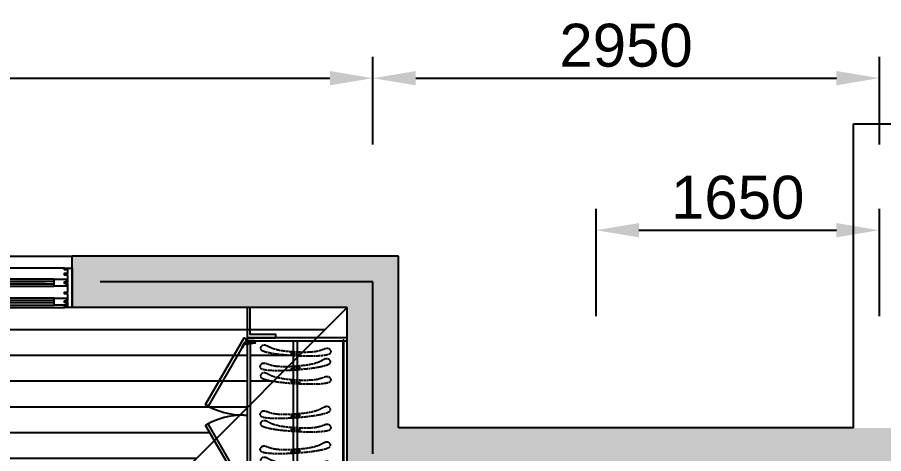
# Model space of a CAD drawing. Header units: millimetres. Extents: x 140860 to 617150, y 61650 to 208518.
# Drawn here: x 416825 to 421870, y 103827 to 106367 of the extents above; entities that cross this region are included whole.
import ezdxf

# ---------------------------------------------------------------- set-up
doc = ezdxf.new("R2010")
doc.units = ezdxf.units.MM
doc.linetypes.add('ACAD_ISO02W100', pattern=[15, 12, -3])
doc.linetypes.add('CENTER', pattern=[50.800000000000004, 31.75, -6.35, 6.35, -6.35])
for name, color, linetype in [('CEN', 1, 'CENTER'), ('DIM', 3, 'Continuous'), ('FIN', 5, 'Continuous'), ('FUN', 3, 'Continuous'), ('HAT', 9, 'Continuous'), ('WAL', 2, 'Continuous'), ('WIN', 4, 'Continuous')]:
    doc.layers.add(name, color=color, linetype=linetype)
doc.styles.get("Standard").update_dxf_attribs({"font": 'arial.ttf'})
doc.dimstyles.new('치수100', dxfattribs={"dimscale": 100, "dimtxt": 2.5, "dimasz": 2.5, "dimexe": 1.25, "dimexo": 8, "dimtad": 1, "dimtxsty": 'Standard', "dimcen": 2.5, "dimadec": 0, "dimazin": 0, "dimtfac": 1, "dimtmove": 0, "dimatfit": 1, "dimfxl": 1, "dimarcsym": 0})

# ---------------------------------------------------------------- blocks, each defined once
blk = doc.blocks.new('*U11')
at = {"color": 1}
for p, q in [((1499.999999999971, 90), (1499.999999999971, 100)), ((1499.999999999971, -280), (1499.999999999971, 50)), ((1499.999999999971, -330), (1499.999999999971, -320))]:
    blk.add_line(p, q, dxfattribs=at)
at = {"color": 8}
for p, q in [((2954.999999999942, 0), (45, 0)), ((105, -15), (1464.999999999971, -15)), ((1464.999999999971, -55), (105, -55)), ((2894.999999999942, -65), (1534.999999999971, -65)), ((105, -125), (1464.999999999971, -125)), ((1534.999999999971, -105), (2894.999999999942, -105)), ((1464.999999999971, -165), (105, -165)), ((2894.999999999942, -175), (1534.999999999971, -175)), ((45, -230), (2954.999999999942, -230)), ((1534.999999999971, -215), (2894.999999999942, -215))]:
    blk.add_line(p, q, dxfattribs=at)
for p, q in [((105, -27.5), (1464.999999999971, -27.5)), ((105, -42.5), (1464.999999999971, -42.5)), ((2894.999999999942, -77.5), (1534.999999999971, -77.5)), ((2894.999999999942, -92.5), (1534.999999999971, -92.5)), ((105, -137.5), (1464.999999999971, -137.5)), ((105, -152.5), (1464.999999999971, -152.5)), ((2894.999999999942, -187.5), (1534.999999999971, -187.5)), ((2894.999999999942, -202.5), (1534.999999999971, -202.5))]:
    blk.add_line(p, q)
for points in [[(25, -150), (45, -150), (45, -140), (25, -140), (25, -90), (45, -90), (45, -80), (25, -80), (25, -40), (45, -40), (45, -30), (25, -30), (25, -10), (45, -10), (45, 0), (0, 0), (0, -230), (45, -230), (45, -220), (25, -220), (25, -200), (45, -200), (45, -190), (25, -190)], [(2974.999999999942, -150), (2954.999999999942, -150), (2954.999999999942, -140), (2974.999999999942, -140), (2974.999999999942, -90), (2954.999999999942, -90), (2954.999999999942, -80), (2974.999999999942, -80), (2974.999999999942, -40), (2954.999999999942, -40), (2954.999999999942, -30), (2974.999999999942, -30), (2974.999999999942, -10), (2954.999999999942, -10), (2954.999999999942, 0), (2999.999999999942, 0), (2999.999999999942, -230), (2954.999999999942, -230), (2954.999999999942, -220), (2974.999999999942, -220), (2974.999999999942, -200), (2954.999999999942, -200), (2954.999999999942, -190), (2974.999999999942, -190)], [(1464.999999999971, -55), (1464.999999999971, -15), (1534.999999999971, -15), (1534.999999999971, -55)], [(1534.999999999971, -105), (1534.999999999971, -65), (1464.999999999971, -65), (1464.999999999971, -105)], [(1464.999999999971, -165), (1464.999999999971, -125), (1534.999999999971, -125), (1534.999999999971, -165)], [(1534.999999999971, -215), (1534.999999999971, -175), (1464.999999999971, -175), (1464.999999999971, -215)]]:
    blk.add_lwpolyline(points, close=True)
for points in [[(35, -40), (35, -55), (105, -55), (105, -15), (35, -15), (35, -30)], [(2964.999999999942, -90), (2964.999999999942, -105), (2894.999999999942, -105), (2894.999999999942, -65), (2964.999999999942, -65), (2964.999999999942, -80)], [(35, -150), (35, -165), (105, -165), (105, -125), (35, -125), (35, -140)], [(2964.999999999942, -200), (2964.999999999942, -215), (2894.999999999942, -215), (2894.999999999942, -175), (2964.999999999942, -175), (2964.999999999942, -190)]]:
    blk.add_lwpolyline(points)
blk = doc.blocks.new('*U14')
at = {"color": 8}
for p, q in [((57.83243725977809, 612.6049635290054), (27.5215481273226, 595.1049635289982)), ((28.38714795086344, 593.6057006556128), (58.69803708331528, 611.1057006556165)), ((57.83243725977809, 612.6049635290054), (58.69803708331528, 611.1057006556165)), ((842.1675627402219, 612.6049635290054), (841.3019629166847, 611.1057006556165)), ((871.6128520491366, 593.6057006556128), (841.3019629166847, 611.1057006556165)), ((842.1675627402219, 612.6049635290054), (872.4784518726774, 595.1049635289982)), ((25.39589974767296, 582), (18, 582)), ((18.00000000000364, 537.220735255616), (18, 577.220735255616)), ((18, 577.220735255616), (27.56525603190312, 577.220735255616)), ((25, 577.220735255616), (25.00000000000728, 537.220735255616)), ((27.5215481273226, 595.1049635289982), (28.38714795086344, 593.6057006556128)), ((33.82439095215523, 587.8136966245928), (31.01290458155563, 595.1216819531709)), ((38.38306119810295, 586.8394749202542), (32.95422119900832, 596.242501624847)), ((863.5368516455974, 564), (36.46314835440216, 564)), ((860.8489944619587, 582), (39.15100553804086, 582)), ((861.616938801897, 586.8394749202542), (867.0457788009917, 596.242501624847)), ((866.1756090478448, 587.8136966245928), (868.9870954184444, 595.1216819531709)), ((872.4784518726774, 595.1049635289982), (871.6128520491366, 593.6057006556128)), ((882, 577.220735255616), (872.4347439680969, 577.220735255616)), ((882, 582), (874.604100252327, 582)), ((875, 577.220735255616), (874.9999999999927, 537.220735255616)), ((881.9999999999964, 537.220735255616), (882, 577.220735255616)), ((18.00000000000364, 537.220735255616), (25.82360810978935, 537.2207352556123)), ((881.9999999999964, 537.220735255616), (874.1763918902107, 537.2207352556123)), ((18, 0), (882, 0))]:
    blk.add_line(p, q, dxfattribs=at)
at = {"color": 1}
blk.add_line((450, 600.0000000000009), (450, 582.0000000000009), dxfattribs=at)
at = {"color": 8, "linetype": 'Continuous'}
for p, q in [((18, 312.5000000003492), (882, 312.5000000003492)), ((18, 287.500000000349), (882, 287.500000000313))]:
    blk.add_line(p, q, dxfattribs=at)
at = {"color": 8, "linetype": 'ACAD_ISO02W100'}
for p, q in [((69.5204203092544, 328.6517427610816), (69.5204203092544, 271.3482572395587)), ((152.8612018216909, 328.5888318767457), (149.0659125466454, 271.4111681238946)), ((237.6932180426747, 328.5914608660299), (241.4084455153488, 271.4085391346103)), ((366.992655482899, 328.6009644827253), (363.5825564197958, 271.399035517915)), ((443.2328378472207, 328.5769359098364), (447.3710003632391, 271.4230640908039)), ((645.3631450221792, 328.6009644827253), (641.953045959076, 271.399035517915)), ((721.603327386501, 328.5769359098364), (725.7414899025193, 271.4230640908039)), ((807.9628132936214, 328.6124017163238), (804.9609263731163, 271.3875982843165))]:
    blk.add_line(p, q, dxfattribs=at)
for p, q in [((13, 23), (887, 23)), ((13, 23), (13, 18)), ((13, 18), (887, 18)), ((887, 23), (887, 18))]:
    blk.add_line(p, q)
for points in [[(9, 584.41154273188), (398.7114317030082, 809.4115427318616), (389.7114317030082, 824.9999999999816), (0, 600)], [(891, 584.41154273188), (501.2885682969918, 809.4115427318616), (510.2885682969918, 824.9999999999816), (900, 600)]]:
    blk.add_lwpolyline(points, close=True)
for points in [[(18, 22.99999999999992), (18, 582), (0, 582), (0, 0), (18, 0), (18, 17.99999999999994)], [(882, 17.99999999999989), (882, 0), (900, 0), (900, 582), (882, 582), (882, 22.99999999999989)]]:
    blk.add_lwpolyline(points)
at = {"color": 8}
for points in [[(28.58840734937257, 576.7975155827024), (25.79029262526819, 537.5929220807028, 0.3918425513240941), (26.78361175336249, 536.3536033712243), (32.2137573515829, 535.5427447126475), (39.8232164833862, 586.501651758086), (29.36618043846829, 585.5508679813555, 0.8350501042338211)], [(871.4115926506274, 576.7975155827024), (874.2097073747318, 537.5929220807028, -0.3918425513240941), (873.2163882466375, 536.3536033712243), (867.7862426484171, 535.5427447126475), (860.1767835166138, 586.501651758086), (870.6338195615317, 585.5508679813555, -0.8350501042338211)]]:
    blk.add_lwpolyline(points, format="xyb", close=True, dxfattribs=at)
at = {"color": 1}
for centre, start, end in [((0, 600), 1.144999685326866e-13, 29.99999999999526), ((900, 600), 149.9999999999965, 179.9999999999999)]:
    blk.add_arc(centre, 450, start, end, dxfattribs=at)
at = {"color": 8}
for centre, start, end in [((35.66415754245827, 585.269715162767), 125.8738505391974, 169.4815578102439), ((35.66415754245827, 585.269715162767), 20.90886654812152, 30.00000000005818), ((864.3358424575417, 585.269715162767), 149.9999999999449, 159.0911334518781), ((864.3358424575417, 585.269715162767), 10.51844218975561, 54.12614946079784)]:
    blk.add_arc(centre, 3.139519514975, start, end, dxfattribs=at)
at = {"color": 8, "linetype": 'ACAD_ISO02W100'}
for points in [[(59.48765630746493, 300.000000000291), (59.48765630746493, 383.5598934752634), (69.39593159042488, 482.4603874194618), (86.37986854280462, 512.476105864971), (109.8922687216505, 498.8189326136674), (112.1002071342227, 472.7638035616656), (86.37986854280462, 433.2405727343466), (79.09070730096937, 353.5336097028921), (79.09070730096937, 300.000000000291), (79.09070730096937, 246.4663902976899), (86.37986854280553, 166.7594272662355), (112.1002071342236, 127.2361964389167), (109.8922687216518, 101.1810673869148), (86.37986854280553, 87.52389413561116), (69.39593159042579, 117.5396125811203), (59.48765630746539, 216.4401065253186), (59.48765630746493, 300.0000000002909)], [(140.9528222108011, 300.6644838666478), (146.4871097788837, 384.0409041463798), (162.9239461753214, 482.0680025976044), (181.8585739852524, 510.8929455793669), (204.4148142648237, 495.7085006492237), (204.8922373751475, 469.5643462524199), (176.6106947968174, 431.8313906078268), (164.0584357864022, 352.7822121108774), (160.5128306123079, 299.3661466273558), (156.9672254382131, 245.9500811438343), (158.9612791601867, 165.9353601416274), (182.0074650160104, 124.7954171447593), (178.0787072808898, 98.94373239097743), (153.7133999717516, 86.87380517008727), (138.7547374373094, 117.9484875237842), (135.4185346427194, 217.2880635869157), (140.9528222108011, 300.6644838666477)], [(229.5391762323598, 299.3495334517544), (224.1216347158784, 382.7336209113287), (227.5969258962295, 482.068428369244), (242.5990834061004, 513.1221356882022), (266.9474669591918, 501.0181048828115), (270.8400242558719, 475.1609445661362), (247.7362583409185, 434.0533103258424), (245.6301728757271, 354.0414597578145), (249.1009833450803, 300.6204822070783), (252.5717938144335, 247.1995046563422), (265.0133587403525, 168.1328284298732), (293.242041286192, 130.3603109864603), (292.7280125511552, 104.2168506873771), (270.1505336751707, 89.06400306751351), (251.2562840607484, 117.9154293703911), (234.956717748842, 215.9654459921801), (229.5391762323598, 299.3495334517543)], [(355.2726225951319, 300.5970442954412), (360.2452261262906, 384.0088480864553), (376.0214556594783, 482.1444288062203), (394.7615116729803, 511.0962468633527), (417.419510908052, 496.064067578572), (418.0730098134773, 469.923721729085), (390.0462484593359, 432.0011395347681), (378.02668774228, 352.8692117971214), (374.8409319260336, 299.4304774589124), (371.6551761097876, 245.9917431207033), (374.1881013287543, 165.9922673902822), (397.510851009315, 125.0084786485782), (393.7562991623236, 99.13091921229373), (369.4728381151108, 86.89716006169752), (354.3052200577936, 117.8703877054198), (350.3000190639741, 217.1852405044269), (355.2726225951319, 300.597044295441)], [(435.2953496526025, 299.2754854695184), (429.261084618397, 382.6172123717472), (432.0014062094001, 481.9750115576552), (446.7734192360481, 513.1388543781906), (471.2106815711099, 501.2152830611026), (475.2944224688881, 475.3876272977546), (452.4954012438393, 434.1101973454612), (450.9812975237601, 354.0849555949236), (454.8472190292723, 300.6911168239227), (458.7131405347845, 247.2972780529217), (471.7392967480259, 168.3248076495251), (500.2466462129037, 130.7621583982532), (499.9260397008175, 104.6156107597103), (477.4612787558181, 89.29615061679567), (458.3541046187374, 118.0070085750275), (441.3296146868083, 215.9337585672895), (435.2953496526025, 299.2754854695183)], [(633.6431121344121, 300.5970442954412), (638.6157156655709, 384.0088480864553), (654.3919451987585, 482.1444288062203), (673.1320012122605, 511.0962468633527), (695.7900004473322, 496.064067578572), (696.4434993527575, 469.923721729085), (668.4167379986161, 432.0011395347681), (656.3971772815603, 352.8692117971214), (653.2114214653138, 299.4304774589124), (650.0256656490678, 245.9917431207033), (652.5585908680346, 165.9922673902822), (675.8813405485953, 125.0084786485782), (672.1267887016038, 99.13091921229373), (647.843327654391, 86.89716006169752), (632.6757095970738, 117.8703877054198), (628.6705086032543, 217.1852405044269), (633.6431121344121, 300.597044295441)], [(713.6658391918827, 299.2754854695184), (707.6315741576773, 382.6172123717472), (710.3718957486803, 481.9750115576552), (725.1439087753283, 513.1388543781906), (749.5811711103902, 501.2152830611026), (753.6649120081684, 475.3876272977546), (730.8658907831195, 434.1101973454612), (729.3517870630403, 354.0849555949236), (733.2177085685526, 300.6911168239227), (737.0836300740648, 247.2972780529217), (750.1097862873062, 168.3248076495251), (778.6171357521839, 130.7621583982532), (778.2965292400977, 104.6156107597103), (755.8317682950983, 89.29615061679567), (736.7245941580177, 118.0070085750275), (719.7001042260886, 215.9337585672895), (713.6658391918827, 299.2754854695183)], [(796.4428815875917, 300.5255740165902), (800.8202305222749, 383.9707333360662), (815.8958790060951, 482.2163767218248), (834.4288920775907, 511.3011647508659), (857.1935664568664, 496.4310287800056), (858.0335553353452, 470.2960108799884), (830.278078067251, 432.1744280966487), (818.8234151776969, 352.9587571382216), (816.0190160855459, 299.4986531959137), (813.2146169933949, 246.0385492536057), (816.3182594303667, 166.0591817209066), (839.9328273420115, 125.2428397163489), (836.3630027335967, 99.33915090152288), (812.1674454200274, 86.93244506668944), (796.779225088138, 117.796666152272), (792.0655326529086, 217.0804146971139), (796.4428815875917, 300.5255740165901)]]:
    blk.add_open_spline(points, degree=3, knots=[0, 0, 0, 0, 1, 2, 3, 4, 5, 6, 6, 6, 7, 8, 9, 10, 11, 12, 12, 12, 12], dxfattribs=at)
blk = doc.blocks.new('*D34')
at = {"layer": 'Defpoints', "color": 0, "transparency": 16777216}
for p in [(418894.5315063708, 106012.6450238901), (413194.5315063708, 104826.8497476397), (418894.5315063708, 104826.8497476397)]:
    blk.add_point(p, dxfattribs=at)
at = {"layer": 'DIM', "color": 0, "lineweight": -2, "transparency": 16777216}
for p, q in [((413194.5315063708, 105626.8497476397), (413194.5315063708, 106137.6450238901)), ((418894.5315063708, 105626.8497476397), (418894.5315063708, 106137.6450238901)), ((413444.5315063708, 106012.6450238901), (418644.5315063708, 106012.6450238901))]:
    blk.add_line(p, q, dxfattribs=at)
at = {"layer": 'DIM', "color": 0, "transparency": 16777216}
for points in [[(413444.5315063708, 106054.3116905568), (413444.5315063708, 105970.9783572235), (413194.5315063708, 106012.6450238901)], [(418644.5315063708, 106054.3116905568), (418644.5315063708, 105970.9783572235), (418894.5315063708, 106012.6450238901)]]:
    blk.add_solid(points, dxfattribs=at)
at = {"layer": 'DIM', "color": 0, "transparency": 16777216, "insert": (416044.5315063708, 106202.7882708206), "char_height": 250, "attachment_point": 5}
blk.add_mtext('5700', dxfattribs=at)
blk = doc.blocks.new('*D41')
at = {"layer": 'Defpoints', "color": 0, "transparency": 16777216}
for p in [(421844.5315063708, 105127.531924489), (420194.5315063708, 103826.8497476397), (421844.5315063708, 103826.8497476398)]:
    blk.add_point(p, dxfattribs=at)
at = {"layer": 'DIM', "color": 0, "lineweight": -2, "transparency": 16777216}
for p, q in [((420194.5315063708, 104626.8497476397), (420194.5315063708, 105252.531924489)), ((421844.5315063708, 104626.8497476398), (421844.5315063708, 105252.531924489)), ((420444.5315063708, 105127.531924489), (421594.5315063708, 105127.531924489))]:
    blk.add_line(p, q, dxfattribs=at)
at = {"layer": 'DIM', "color": 0, "transparency": 16777216}
for points in [[(420444.5315063708, 105169.1985911556), (420444.5315063708, 105085.8652578223), (420194.5315063708, 105127.531924489)], [(421594.5315063708, 105169.1985911556), (421594.5315063708, 105085.8652578223), (421844.5315063708, 105127.531924489)]]:
    blk.add_solid(points, dxfattribs=at)
at = {"layer": 'DIM', "color": 0, "transparency": 16777216, "insert": (421019.5315063708, 105317.6751714194), "char_height": 250, "attachment_point": 5}
blk.add_mtext('1650', dxfattribs=at)
blk = doc.blocks.new('*D42')
at = {"layer": 'Defpoints', "color": 0, "transparency": 16777216}
for p in [(421844.5315063708, 106012.6450238901), (418894.5315063708, 104826.8497476397), (421844.5315063708, 104826.8497476397)]:
    blk.add_point(p, dxfattribs=at)
at = {"layer": 'DIM', "color": 0, "lineweight": -2, "transparency": 16777216}
for p, q in [((418894.5315063708, 105626.8497476397), (418894.5315063708, 106137.6450238901)), ((421844.5315063708, 105626.8497476397), (421844.5315063708, 106137.6450238901)), ((419144.5315063708, 106012.6450238901), (421594.5315063708, 106012.6450238901))]:
    blk.add_line(p, q, dxfattribs=at)
at = {"layer": 'DIM', "color": 0, "transparency": 16777216}
for points in [[(419144.5315063708, 106054.3116905568), (419144.5315063708, 105970.9783572235), (418894.5315063708, 106012.6450238901)], [(421594.5315063708, 106054.3116905568), (421594.5315063708, 105970.9783572235), (421844.5315063708, 106012.6450238901)]]:
    blk.add_solid(points, dxfattribs=at)
at = {"layer": 'DIM', "color": 0, "transparency": 16777216, "insert": (420369.5315063708, 106202.7882708206), "char_height": 250, "attachment_point": 5}
blk.add_mtext('2950', dxfattribs=at)
blk = doc.blocks.new('*D45')
at = {"layer": 'Defpoints', "color": 0, "transparency": 16777216}
for p in [(421844.531506371, 103826.8497476398), (421844.531506371, 102076.8497476398), (424335.4090161036, 102076.8497476398)]:
    blk.add_point(p, dxfattribs=at)
at = {"layer": 'DIM', "color": 0, "lineweight": -2, "transparency": 16777216}
for p, q in [((422644.531506371, 103826.8497476398), (424460.4090161036, 103826.8497476398)), ((424335.4090161036, 103576.8497476398), (424335.4090161036, 102326.8497476398)), ((422644.531506371, 102076.8497476398), (424460.4090161036, 102076.8497476398))]:
    blk.add_line(p, q, dxfattribs=at)
at = {"layer": 'DIM', "color": 0, "transparency": 16777216}
for points in [[(424293.7423494369, 103576.8497476398), (424377.0756827703, 103576.8497476398), (424335.4090161036, 103826.8497476398)], [(424293.7423494369, 102326.8497476398), (424377.0756827703, 102326.8497476398), (424335.4090161036, 102076.8497476398)]]:
    blk.add_solid(points, dxfattribs=at)
at = {"layer": 'DIM', "color": 0, "transparency": 16777216, "insert": (424145.265769173, 102951.8497476397), "char_height": 250, "attachment_point": 5, "rotation": 90}
blk.add_mtext('1750', dxfattribs=at)
blk = doc.blocks.new('*D49')
at = {"layer": 'Defpoints', "color": 0, "transparency": 16777216}
for p in [(421844.531506371, 104826.8497476398), (424337.9240092261, 104826.8497476398), (421844.531506371, 103826.8497476398)]:
    blk.add_point(p, dxfattribs=at)
at = {"layer": 'DIM', "color": 0, "lineweight": -2, "transparency": 16777216}
for p, q in [((422644.531506371, 104826.8497476398), (424462.9240092261, 104826.8497476398)), ((424337.9240092261, 104076.8497476398), (424337.9240092261, 104576.8497476398)), ((422644.531506371, 103826.8497476398), (424462.9240092261, 103826.8497476398))]:
    blk.add_line(p, q, dxfattribs=at)
at = {"layer": 'DIM', "color": 0, "transparency": 16777216}
for points in [[(424296.2573425594, 104576.8497476398), (424379.5906758928, 104576.8497476398), (424337.9240092261, 104826.8497476398)], [(424296.2573425594, 104076.8497476398), (424379.5906758928, 104076.8497476398), (424337.9240092261, 103826.8497476398)]]:
    blk.add_solid(points, dxfattribs=at)
at = {"layer": 'DIM', "color": 0, "transparency": 16777216, "insert": (424147.7807622955, 104326.8497476397), "char_height": 250, "attachment_point": 5, "rotation": 90}
blk.add_mtext('1000', dxfattribs=at)

msp = doc.modelspace()

# ---------------------------------------------------------------- hatches: boundary and pattern name
at = {"layer": 'HAT', "true_color": 0x939598}
h = msp.add_hatch(color=252, dxfattribs=at)
h.dxf.hatch_style = 1
h.paths.add_polyline_path([(414144.5315063708, 104906.8497476397), (414144.5315063708, 104976.8497476397), (413044.5315063708, 104976.8497476397), (413044.5315063708, 100126.8497476397), (413044.5315063708, 99426.84974763973), (413344.5315063708, 99426.84974763973), (413344.5315063708, 100126.8497476397), (416594.5315063707, 100126.8497476397), (416594.5315063707, 101476.8497476397), (416794.5315063707, 101476.8497476397), (416794.5315063707, 101626.8497476397), (416444.5315063707, 101626.8497476397), (416444.5315063707, 100276.8497476397), (413344.5315063708, 100276.8497476397), (413344.5315063708, 104676.8497476397), (414144.5315063708, 104676.8497476397)])
h.paths.add_polyline_path([(419044.5315063708, 104976.8497476397), (417144.5315063708, 104976.8497476397), (417144.5315063708, 104676.8497476397), (418744.5315063708, 104676.8497476397), (418744.5315063708, 103676.8497476397), (418744.5315063708, 103619.8497476397), (418744.5315063708, 103601.8497476397), (418744.5315063709, 101626.8497476397), (417694.5315063707, 101626.8497476397), (417694.5315063707, 101476.8497476397), (418894.5315063708, 101476.8497476397), (418894.5315063708, 101926.8497476397), (419094.5315063708, 101926.8497476397), (419094.5315063708, 102076.8497476397), (418894.5315063708, 102076.8497476397), (418894.5315063708, 103676.8497476397), (421694.5315063708, 103676.8497476397), (421694.5315063708, 102076.8497476397), (420944.5315063708, 102076.8497476397), (419894.5315063708, 102076.8497476397), (419894.5315063708, 101926.8497476397), (420094.5315063708, 101926.8497476397), (420094.5315063708, 101476.8497476397), (420194.5315063708, 101476.8497476397), (420194.5315063708, 101926.8497476397), (421694.5315063708, 101926.8497476397), (421694.5315063708, 101476.8497476397), (421994.5315063708, 101476.8497476397), (421994.5315063708, 102076.8497476397), (421994.5315063708, 103976.8497476397), (419044.5315063708, 103976.8497476397)])
h.paths.add_polyline_path([(421994.5315063708, 100126.8497476397), (421994.5315063708, 100476.8497476397), (421894.5315063708, 100476.8497476397), (421694.5315063708, 100476.8497476397), (421694.5315063708, 100276.8497476397), (420194.5315063708, 100276.8497476397), (420094.5315063708, 100276.8497476397), (417944.5315063708, 100276.8497476397), (417944.5315063708, 100126.8497476397), (421694.5315063708, 100126.8497476397), (421694.5315063708, 98426.84974763973), (421924.5315063708, 98426.84974763973), (421994.5315063708, 98426.84974763973)])
h.paths.add_polyline_path([(421994.5315063708, 97326.84974763973), (421694.5315063707, 97326.84974763973), (421694.5315063707, 96426.84974763973), (419044.5315063708, 96426.84974763973), (419044.5315063708, 97326.84974763973), (417694.5315063708, 97326.84974763973), (417694.5315063708, 96476.84974763973), (417794.5315063708, 96476.84974763973), (417794.5315063708, 97226.84974763973), (418944.5315063708, 97226.84974763973), (418944.5315063708, 96866.84974763973), (418944.5315063708, 96426.84974763973), (418944.5315063708, 95526.84974763973), (418584.5315063708, 95526.84974763973), (417794.5315063708, 95526.84974763973), (417794.5315063708, 95576.84974763973), (417694.5315063708, 95576.84974763973), (417694.5315063708, 95526.84974763973), (413344.5315063708, 95526.84974763973), (413344.5315063708, 96226.84974763975), (413114.5315063708, 96226.84974763975), (413044.5315063708, 96226.84974763973), (413044.5315063708, 95226.84974763973), (419244.5315063708, 95226.84974763973), (419244.5315063708, 96126.84974763973), (421994.5315063708, 96126.84974763973)])
at = {"layer": 'HAT'}
h = msp.add_hatch(dxfattribs=at)
h.set_pattern_fill('_USER', color=256, scale=150, pattern_type=0)
h.set_pattern_definition([(0, (0, 0), (0, 150), [])])
edge = h.paths.add_edge_path()
edge.add_line((418118.794935697, 104051.113176966), (418162.5315063708, 104094.8497476397))
edge.add_line((418162.5315063708, 104094.8497476397), (418162.5315063708, 104460.6726142937))
edge.add_line((418162.5315063708, 104460.6726142937), (418159.7432916329, 104462.2823908232))
edge.add_line((418159.7432916329, 104462.2823908232), (418143.0300055957, 104459.7866727156))
edge.add_line((418143.0300055957, 104459.7866727156), (418133.4258057151, 104443.1517105564))
edge.add_line((418133.4258057151, 104443.1517105564), (418131.9265428418, 104444.01731038))
edge.add_line((418131.9265428418, 104444.01731038), (418159.5605579211, 104474.3119702488))
edge.add_arc((418163.427796936, 104472.0792187625), 4.465502972586933, -81.50703938243203, 149.9999999996209, ccw=False)
edge.add_line((418164.0872976885, 104467.6626844249), (418207.3107711151, 104469.5622468445))
edge.add_line((418207.3107711151, 104469.5622468445), (418207.3107711151, 104476.0261395299))
edge.add_arc((418207.02180093, 104474.8935004834), 1.168920432514613, 8.492960617443373, 75.68745538620908, ccw=False)
edge.add_line((418208.1779029995, 104475.0661358864), (418208.9887616581, 104469.6359902882))
edge.add_line((418208.9887616581, 104469.6359902882), (418180.5315063708, 104465.3865992853))
edge.add_line((418180.5315063708, 104465.3865992853), (418180.5315063708, 104112.8497476397))
edge.add_line((418180.5315063708, 104112.8497476397), (418316.2776181682, 104248.5958594371))
edge.add_spline(control_points=[(418316.2776181681, 104248.5958594371), (418302.6096866467, 104250.8742846003), (418255.7848403068, 104260.5152170704), (418233.4352595074, 104274.981748852), (418248.4674387922, 104297.6397480871), (418274.6077846417, 104298.2932469925), (418301.5157834695, 104278.4068358351), (418332.9322775948, 104269.9852245842), (418336.7370677465, 104269.0553090155)], knot_values=[0.6841267009211387, 0.6841267009211387, 0.6841267009211387, 0.6841267009211387, 1, 2, 3, 4, 5, 5.12865242324556, 5.12865242324556, 5.12865242324556, 5.12865242324556], degree=3, periodic=0)
edge.add_line((418336.7370677465, 104269.0553090155), (418379.6359891988, 104311.9542304678))
edge.add_spline(control_points=[(418379.6359891988, 104311.9542304678), (418334.181642337, 104310.4500464916), (418259.4764515058, 104313.6816186591), (418231.3926519926, 104326.9936564151), (418243.3162233097, 104351.4309187501), (418269.143879073, 104355.5146596479), (418306.406888519, 104334.9329484258), (418368.2155074381, 104331.934538411), (418400.5161688705, 104332.8344101395)], knot_values=[0.2965016212924941, 0.2965016212924941, 0.2965016212924941, 0.2965016212924941, 1, 2, 3, 4, 5, 5.708236158773217, 5.708236158773217, 5.708236158773217, 5.708236158773217], degree=3, periodic=0)
edge.add_line((418400.5161688706, 104332.8344101395), (418432.0315063704, 104364.3497476394))
edge.add_line((418432.0315063704, 104364.3497476394), (418432.0315063704, 104398.9556976711))
edge.add_spline(control_points=[(418432.0315063705, 104398.9556976711), (418355.8127054506, 104403.404148068), (418261.8419539111, 104418.0471372542), (418233.2303416199, 104436.2786397173), (418248.1004775907, 104459.0433140966), (418274.2354954908, 104459.8833029751), (418311.3043815683, 104432.8942707849), (418385.1026270971, 104421.6341907105), (418432.0315063704, 104418.6252540747)], knot_values=[0.04880651741538056, 0.04880651741538056, 0.04880651741538056, 0.04880651741538056, 1, 2, 3, 4, 5, 5.917157424042503, 5.917157424042503, 5.917157424042503, 5.917157424042503], degree=3, periodic=0)
edge.add_spline(control_points=[(418432.0315063704, 104418.6252540747), (418436.2703743596, 104418.3534707851), (418440.6040804533, 104418.1010873701), (418445.0328531748, 104417.8687637253), (418449.110740679, 104417.6548467447), (418453.1102505713, 104417.466276423), (418457.0315063704, 104417.3025217759)], knot_values=[5.917157424042503, 5.917157424042503, 5.917157424042503, 5.917157424042503, 6, 6, 6, 6.076279079228819, 6.076279079228819, 6.076279079228819, 6.076279079228819], degree=3, periodic=0)
edge.add_spline(control_points=[(418457.0315063704, 104417.3025217759), (418466.5563353414, 104416.9047576189), (418475.6194523914, 104416.6534099915), (418484.2226277461, 104416.5408690151)], knot_values=[6.076279079228819, 6.076279079228819, 6.076279079228819, 6.076279079228819, 6.261562881392669, 6.261562881392669, 6.261562881392669, 6.261562881392669], degree=3, periodic=0)
edge.add_line((418484.2226277461, 104416.5408690151), (418744.5315063708, 104676.8497476397))
edge.add_line((418744.5315063708, 104676.8497476397), (417144.5315063708, 104676.8497476397))
edge.add_line((417144.5315063708, 104676.8497476397), (417099.5315063707, 104676.8497476397))
edge.add_line((417099.5315063707, 104676.8497476397), (414189.5315063708, 104676.8497476397))
edge.add_line((414189.5315063708, 104676.8497476397), (414144.5315063708, 104676.8497476397))
edge.add_line((414144.5315063708, 104676.8497476397), (413344.5315063708, 104676.8497476397))
edge.add_line((413344.5315063708, 104676.8497476397), (413344.5315063708, 100276.8497476397))
edge.add_line((413344.5315063708, 100276.8497476397), (413644.5315063708, 100276.8497476397))
edge.add_line((413644.5315063708, 100276.8497476397), (413644.5315063708, 100726.8497476397))
edge.add_line((413644.5315063708, 100726.8497476397), (414094.5315063708, 100726.8497476397))
edge.add_line((414094.5315063708, 100726.8497476397), (414094.5315063708, 102376.8497476397))
edge.add_line((414094.5315063708, 102376.8497476397), (415694.5315063708, 102376.8497476397))
edge.add_line((415694.5315063708, 102376.8497476397), (415694.5315063708, 101626.8497476397))
edge.add_line((415694.5315063708, 101626.8497476397), (417970.6694395731, 103902.9876808421))
edge.add_line((417970.6694395731, 103902.9876808421), (417919.5315063708, 103991.5611793427))
edge.add_line((417919.5315063708, 103991.5611793427), (417935.1199636389, 104000.5611793427))
edge.add_line((417935.1199636389, 104000.5611793427), (417935.3000356965, 104000.2492853898))
edge.add_arc((418144.5315063708, 103601.8497476398), 449.9999999999645, 93.27867101688071, 117.70755722404519, ccw=False)
h.paths.add_polyline_path([(416453.962788297, 103515.1124446255), (416453.962788297, 102789.7715048468), (415297.7195119855, 102789.7715048468), (415297.7195119855, 103515.1124446255)], flags=0)
h.paths.add_polyline_path([(415912.7736328432, 103935.3199109806), (415842.7736328432, 103935.3199109806), (415842.7736328432, 103875.3199109806), (415292.7736328432, 103875.3199109806), (415292.7736328432, 103935.3199109806), (415292.7736328432, 104375.3199109806), (415292.7736328432, 104435.3199109806), (415842.7736328432, 104435.3199109806), (415842.7736328432, 104375.3199109806), (415912.7736328432, 104375.3199109806)], flags=16)
h.paths.add_polyline_path([(414614.5315063708, 104155.3199109806, -1), (415174.5315063708, 104155.3199109806, -1)], flags=16)
h.paths.add_polyline_path([(418167.3107711151, 104483.8497476397), (418167.3107711151, 104476.8497476397), (418207.3107711151, 104476.8497476397), (418207.3107711151, 104483.8497476397)], flags=16)
h.paths.add_polyline_path([(418167.3107711151, 104483.8497476397), (418162.5315063708, 104483.8497476397), (418162.5315063708, 104476.4538478921), (418167.3107711151, 104474.2844916078)], flags=16)
h.paths.add_polyline_path([(414496.2893798983, 103935.3199109806), (414496.2893798983, 103875.3199109806), (413946.2893798983, 103875.3199109806), (413946.2893798983, 103935.3199109806), (413876.2893798983, 103935.3199109806), (413876.2893798983, 104375.3199109806), (413946.2893798983, 104375.3199109806), (413946.2893798983, 104435.3199109806), (414496.2893798983, 104435.3199109806), (414496.2893798983, 104375.3199109806)], flags=16)
h.paths.add_polyline_path([(421094.5315063708, 99526.84974763973), (419789.6643217847, 98221.98256305368), (420307.6566892284, 98221.98256305368), (420307.6566892284, 97511.08849853982), (419078.7702572708, 97511.08849853982), (418894.5315063708, 97326.84974763973), (419044.5315063708, 97326.84974763973), (419044.5315063708, 96426.84974763973), (420044.5315063708, 96426.84974763973), (420044.5315063708, 97026.84974763973), (421094.5315063708, 97026.84974763973)])
h.paths.add_polyline_path([(419994.5315063708, 97326.84974763973), (419994.5315063708, 97246.84974763973), (419584.5315063708, 97246.84974763973), (419574.5315063708, 97246.84974763973), (419094.5315063708, 97246.84974763973), (419094.5315063708, 97326.84974763973), (419574.5315063708, 97326.84974763973)], flags=16)
h.paths.add_polyline_path([(418584.5315063707, 96866.84974763973), (418434.5315063708, 96866.84974763973), (417214.5315063708, 95646.84974763973), (417694.5315063708, 95646.84974763973), (417694.5315063708, 95606.84974763973), (417734.5315063708, 95606.84974763973), (417734.5315063708, 95616.84974763973), (417754.5315063708, 95616.84974763973), (417794.5315063708, 95606.84974763975), (417794.5315063708, 95576.84974763973), (417794.5315063708, 95526.84974763973), (418584.5315063708, 95526.84974763973)])
h.paths.add_polyline_path([(415236.6617313543, 102781.5209463822), (416527.4739816872, 102781.5209463822), (416527.4739816872, 103526.9270715486), (415236.6617313543, 103526.9270715486)], flags=24)

# ---------------------------------------------------------------- linework, layer by layer
at = {"layer": 'CEN', "ltscale": 50}
for p, q in [((418894.5315063708, 104826.8497476397), (413194.5315063708, 104826.8497476397)), ((418894.5315063708, 103826.8497476397), (418894.5315063708, 104826.8497476397))]:
    msp.add_line(p, q, dxfattribs=at)
at = {"layer": 'FIN'}
msp.add_line((414144.5315063708, 104976.8497476397), (417144.5315063708, 104976.8497476397), dxfattribs=at)
at = {"layer": 'FUN'}
msp.add_lwpolyline([(418162.5315063708, 104501.8497476397), (418180.5315063708, 104501.8497476397), (418330.5315063708, 104501.8497476397), (418330.4863639846, 104519.8496910331), (418180.5315063708, 104519.8496910331), (418180.5315063707, 104676.8497476397), (418162.5315063708, 104676.8497476397)], close=True, dxfattribs=at)
at = {"layer": 'HAT'}
msp.add_line((418744.5315063708, 104676.8497476397), (413344.5315063708, 99276.84974763973), dxfattribs=at)
at = {"layer": 'WAL'}
for p, q in [((421694.5315063708, 103976.8497476397), (421694.5315063708, 105746.8497476397)), ((421694.5315063708, 105746.8497476397), (422444.5315063708, 105746.8497476397)), ((419044.5315063708, 104976.8497476397), (417144.5315063708, 104976.8497476397)), ((417144.5315063708, 104676.8497476397), (417144.5315063708, 104976.8497476397)), ((419044.5315063708, 103976.8497476397), (419044.5315063708, 104976.8497476397)), ((418744.5315063708, 104676.8497476397), (417144.5315063708, 104676.8497476397)), ((418744.5315063708, 103676.8497476397), (418744.5315063708, 104676.8497476397)), ((421694.5315063708, 103976.8497476397), (419044.5315063708, 103976.8497476397))]:
    msp.add_line(p, q, dxfattribs=at)

# ---------------------------------------------------------------- block references
at = {"layer": 'FUN', "rotation": 90}
msp.add_blockref('*U14', (418744.5315063708, 103601.8497476397), dxfattribs=at)
at = {"layer": 'WIN'}
msp.add_blockref('*U11', (414144.5315063708, 104906.8497476397), dxfattribs=at)

# ---------------------------------------------------------------- dimensions: what is measured, and where the dimension line sits
at = {"layer": 'DIM'}
for base, p1, p2, picture, middle in [((418894.5315063708, 106012.6450238901), (413194.5315063708, 104826.8497476397), (418894.5315063708, 104826.8497476397), '*D34', (416044.5315063708, 106202.7882708206)), ((421844.5315063708, 106012.6450238901), (418894.5315063708, 104826.8497476397), (421844.5315063708, 104826.8497476397), '*D42', (420369.5315063708, 106202.7882708206)), ((421844.5315063708, 105127.531924489), (420194.5315063708, 103826.8497476397), (421844.5315063708, 103826.8497476398), '*D41', (421019.5315063708, 105317.6751714194))]:
    dim = msp.add_linear_dim(base=base, p1=p1, p2=p2, dimstyle='치수100', dxfattribs=at)
    dim.commit()
    dim.dimension.update_dxf_attribs({"geometry": picture, "text_midpoint": middle})
for base, p2, picture, middle in [((424337.9240092261, 104826.8497476398), (421844.5315063708, 104826.8497476397), '*D49', (424147.7807622955, 104326.8497476397)), ((424335.4090161036, 102076.8497476398), (421844.5315063708, 102076.8497476397), '*D45', (424145.265769173, 102951.8497476397))]:
    dim = msp.add_linear_dim(base=base, p1=(421844.5315063708, 103826.8497476398), p2=p2, angle=90, dimstyle='치수100', dxfattribs=at)
    dim.commit()
    dim.dimension.update_dxf_attribs({"geometry": picture, "text_midpoint": middle})

doc.saveas('drawing.dxf')
